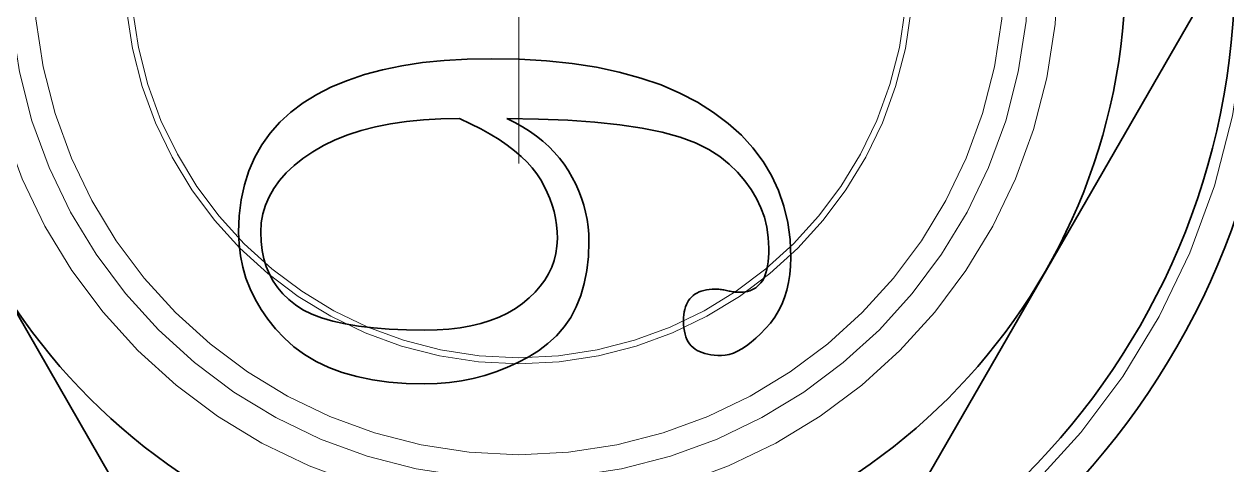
# Model space of a CAD drawing. Header units: millimetres. Extents: x -10155 to 20189, y -25550 to -22580.
# Drawn here: x -8983.82 to -8973.91, y -23843.59 to -23839.96 of the extents above; entities that cross this region are included whole.
import ezdxf

# ---------------------------------------------------------------- set-up
doc = ezdxf.new("R2010")
doc.units = ezdxf.units.MM
for name, pattern in [('CENTER-HOKUTO', [23, 20, -1, 1, -1]), ('DASHDOT', [18.5, 12, -3, 0.5, -3]), ('HIDDEN-HOKUTO', [3.8, 2.5, -1.3])]:
    doc.linetypes.add(name, pattern=pattern)
doc.layers.add('AM_7', color=2, linetype='CENTER-HOKUTO', lineweight=30)
doc.layers.add('AM_HID', color=1, linetype='HIDDEN-HOKUTO', lineweight=25)

msp = doc.modelspace()

# ---------------------------------------------------------------- linework, layer by layer
at = {"color": 7, "lineweight": 35, "ltscale": 0.144319}
for p, q in [((-8982.6372, -23844.5036), (-8985.5224, -23839.5036)), ((-8973.9724, -23839.5036), (-8976.8576, -23844.5036))]:
    msp.add_line(p, q, dxfattribs=at)
at = {"color": 7, "lineweight": 35, "ltscale": 0.004075}
msp.add_line((-8980.8706, -23840.3323), (-8980.7109, -23840.2995), dxfattribs=at)
at = {"color": 7, "lineweight": 35, "ltscale": 0.004271}
msp.add_line((-8980.7109, -23840.2995), (-8980.542, -23840.274), dxfattribs=at)
at = {"color": 7, "lineweight": 35, "ltscale": 0.004491}
msp.add_line((-8980.542, -23840.274), (-8980.3632, -23840.2558), dxfattribs=at)
at = {"color": 7, "lineweight": 35, "ltscale": 0.00472}
msp.add_line((-8980.3632, -23840.2558), (-8980.1748, -23840.2449), dxfattribs=at)
at = {"color": 7, "lineweight": 35, "ltscale": 0.004957}
msp.add_line((-8980.1748, -23840.2449), (-8979.9765, -23840.2412), dxfattribs=at)
at = {"color": 7, "lineweight": 35, "ltscale": 0.005836}
msp.add_line((-8979.9765, -23840.2412), (-8979.7431, -23840.2457), dxfattribs=at)
at = {"color": 7, "lineweight": 35, "ltscale": 0.00557}
msp.add_line((-8979.7431, -23840.2457), (-8979.5207, -23840.2589), dxfattribs=at)
at = {"color": 7, "lineweight": 35, "ltscale": 0.005308}
msp.add_line((-8979.5207, -23840.2589), (-8979.3095, -23840.281), dxfattribs=at)
at = {"color": 7, "lineweight": 35, "ltscale": 0.005064}
msp.add_line((-8979.3095, -23840.281), (-8979.1093, -23840.312), dxfattribs=at)
at = {"color": 7, "lineweight": 35, "ltscale": 0.003698}
msp.add_line((-8981.1606, -23840.4196), (-8981.0205, -23840.3723), dxfattribs=at)
at = {"color": 7, "lineweight": 35, "ltscale": 0.003879}
msp.add_line((-8981.0205, -23840.3723), (-8980.8706, -23840.3323), dxfattribs=at)
at = {"color": 7, "lineweight": 35, "ltscale": 0.004828}
msp.add_line((-8979.1093, -23840.312), (-8978.9204, -23840.3518), dxfattribs=at)
at = {"color": 7, "lineweight": 35, "ltscale": 0.004607}
msp.add_line((-8978.9204, -23840.3518), (-8978.7426, -23840.4004), dxfattribs=at)
at = {"color": 7, "lineweight": 35, "ltscale": 0.004404}
msp.add_line((-8978.7426, -23840.4004), (-8978.5761, -23840.4578), dxfattribs=at)
at = {"color": 7, "lineweight": 35, "ltscale": 0.0034}
msp.add_line((-8981.4123, -23840.5361), (-8981.2912, -23840.4742), dxfattribs=at)
at = {"color": 7, "lineweight": 35, "ltscale": 0.003539}
msp.add_line((-8981.2912, -23840.4742), (-8981.1606, -23840.4196), dxfattribs=at)
at = {"color": 7, "lineweight": 35, "ltscale": 0.004221}
msp.add_line((-8978.5761, -23840.4578), (-8978.4209, -23840.5241), dxfattribs=at)
at = {"color": 7, "lineweight": 35, "ltscale": 0.003165}
msp.add_line((-8981.625, -23840.6814), (-8981.5239, -23840.6052), dxfattribs=at)
at = {"color": 7, "lineweight": 35, "ltscale": 0.003282}
msp.add_line((-8981.5239, -23840.6052), (-8981.4123, -23840.5361), dxfattribs=at)
at = {"color": 7, "lineweight": 35, "ltscale": 0.004062}
msp.add_line((-8978.4209, -23840.5241), (-8978.2768, -23840.5993), dxfattribs=at)
at = {"color": 7, "lineweight": 35, "ltscale": 0.003934}
msp.add_line((-8978.2768, -23840.5993), (-8978.1438, -23840.6833), dxfattribs=at)
at = {"color": 7, "lineweight": 35, "ltscale": 0.003074}
msp.add_line((-8981.7158, -23840.7644), (-8981.625, -23840.6814), dxfattribs=at)
at = {"color": 7, "lineweight": 35, "ltscale": 0.003794}
msp.add_line((-8978.1438, -23840.6833), (-8978.0227, -23840.7748), dxfattribs=at)
at = {"color": 7, "lineweight": 35, "ltscale": 0.002998}
msp.add_line((-8981.7954, -23840.8541), (-8981.7158, -23840.7644), dxfattribs=at)
at = {"color": 7, "lineweight": 35, "ltscale": 0.00303}
msp.add_line((-8980.9289, -23840.8035), (-8981.0463, -23840.8335), dxfattribs=at)
at = {"color": 7, "lineweight": 35, "ltscale": 0.003167}
msp.add_line((-8980.8046, -23840.7789), (-8980.9289, -23840.8035), dxfattribs=at)
at = {"color": 7, "lineweight": 35, "ltscale": 0.003318}
msp.add_line((-8980.6733, -23840.7598), (-8980.8046, -23840.7789), dxfattribs=at)
at = {"color": 7, "lineweight": 35, "ltscale": 0.003484}
msp.add_line((-8980.5346, -23840.7462), (-8980.6733, -23840.7598), dxfattribs=at)
at = {"color": 7, "lineweight": 35, "ltscale": 0.003643}
msp.add_line((-8980.3891, -23840.738), (-8980.5346, -23840.7462), dxfattribs=at)
at = {"color": 7, "lineweight": 35, "ltscale": 0.003809}
msp.add_line((-8980.2368, -23840.7352), (-8980.3891, -23840.738), dxfattribs=at)
at = {"color": 7, "lineweight": 35, "ltscale": 0.002502}
msp.add_line((-8980.146, -23840.7773), (-8980.2368, -23840.7352), dxfattribs=at)
at = {"color": 7, "lineweight": 35, "ltscale": 0.002367}
msp.add_line((-8980.0615, -23840.82), (-8980.146, -23840.7773), dxfattribs=at)
at = {"color": 7, "lineweight": 35, "ltscale": 0.006519}
msp.add_line((-8979.5859, -23840.7384), (-8979.8466, -23840.7352), dxfattribs=at)
at = {"color": 7, "lineweight": 35, "ltscale": 0.001836}
msp.add_line((-8979.8466, -23840.7352), (-8979.7807, -23840.7676), dxfattribs=at)
at = {"color": 7, "lineweight": 35, "ltscale": 0.001787}
msp.add_line((-8979.7807, -23840.7676), (-8979.7182, -23840.8023), dxfattribs=at)
at = {"color": 7, "lineweight": 35, "ltscale": 0.001744}
msp.add_line((-8979.7182, -23840.8023), (-8979.6591, -23840.8394), dxfattribs=at)
at = {"color": 7, "lineweight": 35, "ltscale": 0.006059}
msp.add_line((-8979.3437, -23840.7478), (-8979.5859, -23840.7384), dxfattribs=at)
at = {"color": 7, "lineweight": 35, "ltscale": 0.00558}
msp.add_line((-8979.1211, -23840.7633), (-8979.3437, -23840.7478), dxfattribs=at)
at = {"color": 7, "lineweight": 35, "ltscale": 0.005132}
msp.add_line((-8978.917, -23840.7852), (-8979.1211, -23840.7633), dxfattribs=at)
at = {"color": 7, "lineweight": 35, "ltscale": 0.004679}
msp.add_line((-8978.7319, -23840.8132), (-8978.917, -23840.7852), dxfattribs=at)
at = {"color": 7, "lineweight": 35, "ltscale": 0.003645}
msp.add_line((-8978.0227, -23840.7748), (-8977.9145, -23840.8725), dxfattribs=at)
at = {"color": 7, "lineweight": 35, "ltscale": 0.00297}
msp.add_line((-8981.8647, -23840.9505), (-8981.7954, -23840.8541), dxfattribs=at)
at = {"color": 7, "lineweight": 35, "ltscale": 0.002783}
msp.add_line((-8981.1567, -23840.869), (-8981.2602, -23840.91), dxfattribs=at)
at = {"color": 7, "lineweight": 35, "ltscale": 0.002898}
msp.add_line((-8981.0463, -23840.8335), (-8981.1567, -23840.869), dxfattribs=at)
at = {"color": 7, "lineweight": 35, "ltscale": 0.002246}
msp.add_line((-8979.9829, -23840.8635), (-8980.0615, -23840.82), dxfattribs=at)
at = {"color": 7, "lineweight": 35, "ltscale": 0.00213}
msp.add_line((-8979.9101, -23840.9079), (-8979.9829, -23840.8635), dxfattribs=at)
at = {"color": 7, "lineweight": 35, "ltscale": 0.001704}
msp.add_line((-8979.6591, -23840.8394), (-8979.6035, -23840.8788), dxfattribs=at)
at = {"color": 7, "lineweight": 35, "ltscale": 0.001677}
msp.add_line((-8979.6035, -23840.8788), (-8979.551, -23840.9205), dxfattribs=at)
at = {"color": 7, "lineweight": 35, "ltscale": 0.004238}
msp.add_line((-8978.5659, -23840.8475), (-8978.7319, -23840.8132), dxfattribs=at)
at = {"color": 7, "lineweight": 35, "ltscale": 0.003812}
msp.add_line((-8978.4189, -23840.8881), (-8978.5659, -23840.8475), dxfattribs=at)
at = {"color": 7, "lineweight": 35, "ltscale": 0.003405}
msp.add_line((-8978.291, -23840.9349), (-8978.4189, -23840.8881), dxfattribs=at)
at = {"color": 7, "lineweight": 35, "ltscale": 0.003533}
msp.add_line((-8977.9145, -23840.8725), (-8977.8188, -23840.9765), dxfattribs=at)
at = {"color": 7, "lineweight": 35, "ltscale": 0.002969}
msp.add_line((-8981.9235, -23841.0537), (-8981.8647, -23840.9505), dxfattribs=at)
at = {"color": 7, "lineweight": 35, "ltscale": 0.002583}
msp.add_line((-8981.3564, -23840.9564), (-8981.4458, -23841.0083), dxfattribs=at)
at = {"color": 7, "lineweight": 35, "ltscale": 0.00267}
msp.add_line((-8981.2602, -23840.91), (-8981.3564, -23840.9564), dxfattribs=at)
at = {"color": 7, "lineweight": 35, "ltscale": 0.002012}
msp.add_line((-8979.8435, -23840.953), (-8979.9101, -23840.9079), dxfattribs=at)
at = {"color": 7, "lineweight": 35, "ltscale": 0.001904}
msp.add_line((-8979.7827, -23840.9989), (-8979.8435, -23840.953), dxfattribs=at)
at = {"color": 7, "lineweight": 35, "ltscale": 0.001797}
msp.add_line((-8979.728, -23841.0456), (-8979.7827, -23840.9989), dxfattribs=at)
at = {"color": 7, "lineweight": 35, "ltscale": 0.001649}
for p, q in [((-8979.551, -23840.9205), (-8979.5019, -23840.9646)), ((-8981.7719, -23842.0737), (-8981.7346, -23842.1281))]:
    msp.add_line(p, q, dxfattribs=at)
at = {"color": 7, "lineweight": 35, "ltscale": 0.001627}
msp.add_line((-8979.5019, -23840.9646), (-8979.4563, -23841.011), dxfattribs=at)
at = {"color": 7, "lineweight": 35, "ltscale": 0.003033}
msp.add_line((-8978.1818, -23840.988), (-8978.291, -23840.9349), dxfattribs=at)
at = {"color": 7, "lineweight": 35, "ltscale": 0.002697}
msp.add_line((-8978.0918, -23841.0473), (-8978.1818, -23840.988), dxfattribs=at)
at = {"color": 7, "lineweight": 35, "ltscale": 0.003446}
msp.add_line((-8977.8188, -23840.9765), (-8977.736, -23841.0868), dxfattribs=at)
at = {"color": 7, "lineweight": 35, "ltscale": 0.002999}
msp.add_line((-8981.9714, -23841.1637), (-8981.9235, -23841.0537), dxfattribs=at)
at = {"color": 7, "lineweight": 35, "ltscale": 0.002328}
msp.add_line((-8981.5273, -23841.064), (-8981.6001, -23841.1221), dxfattribs=at)
at = {"color": 7, "lineweight": 35, "ltscale": 0.002469}
msp.add_line((-8981.4458, -23841.0083), (-8981.5273, -23841.064), dxfattribs=at)
at = {"color": 7, "lineweight": 35, "ltscale": 0.001702}
msp.add_line((-8979.6792, -23841.093), (-8979.728, -23841.0456), dxfattribs=at)
at = {"color": 7, "lineweight": 35, "ltscale": 0.001607}
msp.add_line((-8979.6367, -23841.1412), (-8979.6792, -23841.093), dxfattribs=at)
at = {"color": 7, "lineweight": 35, "ltscale": 0.001613}
msp.add_line((-8979.4563, -23841.011), (-8979.414, -23841.0597), dxfattribs=at)
at = {"color": 7, "lineweight": 35, "ltscale": 0.001604}
msp.add_line((-8979.414, -23841.0597), (-8979.3752, -23841.1108), dxfattribs=at)
at = {"color": 7, "lineweight": 35, "ltscale": 0.002491}
msp.add_line((-8978.0151, -23841.1109), (-8978.0918, -23841.0473), dxfattribs=at)
at = {"color": 7, "lineweight": 35, "ltscale": 0.003398}
msp.add_line((-8977.736, -23841.0868), (-8977.666, -23841.2033), dxfattribs=at)
at = {"color": 7, "lineweight": 35, "ltscale": 0.003064}
msp.add_line((-8982.0087, -23841.2805), (-8981.9714, -23841.1637), dxfattribs=at)
at = {"color": 7, "lineweight": 35, "ltscale": 0.002097}
msp.add_line((-8981.6645, -23841.1826), (-8981.7202, -23841.2453), dxfattribs=at)
at = {"color": 7, "lineweight": 35, "ltscale": 0.002209}
msp.add_line((-8981.6001, -23841.1221), (-8981.6645, -23841.1826), dxfattribs=at)
at = {"color": 7, "lineweight": 35, "ltscale": 0.001537}
msp.add_line((-8979.5996, -23841.1903), (-8979.6367, -23841.1412), dxfattribs=at)
at = {"color": 7, "lineweight": 35, "ltscale": 0.001479}
msp.add_line((-8979.5676, -23841.24), (-8979.5996, -23841.1903), dxfattribs=at)
at = {"color": 7, "lineweight": 35, "ltscale": 0.001602}
msp.add_line((-8979.3752, -23841.1108), (-8979.3398, -23841.1643), dxfattribs=at)
at = {"color": 7, "lineweight": 35, "ltscale": 0.001593}
msp.add_line((-8979.3398, -23841.1643), (-8979.3076, -23841.2192), dxfattribs=at)
at = {"color": 7, "lineweight": 35, "ltscale": 0.00238}
msp.add_line((-8977.9467, -23841.1772), (-8978.0151, -23841.1109), dxfattribs=at)
at = {"color": 7, "lineweight": 35, "ltscale": 0.002293}
msp.add_line((-8977.8862, -23841.2461), (-8977.9467, -23841.1772), dxfattribs=at)
at = {"color": 7, "lineweight": 35, "ltscale": 0.003158}
msp.add_line((-8982.0354, -23841.404), (-8982.0087, -23841.2805), dxfattribs=at)
at = {"color": 7, "lineweight": 35, "ltscale": 0.002014}
msp.add_line((-8981.7202, -23841.2453), (-8981.7675, -23841.3105), dxfattribs=at)
at = {"color": 7, "lineweight": 35, "ltscale": 0.001453}
msp.add_line((-8979.539, -23841.2906), (-8979.5676, -23841.24), dxfattribs=at)
at = {"color": 7, "lineweight": 35, "ltscale": 0.001432}
msp.add_line((-8979.5136, -23841.342), (-8979.539, -23841.2906), dxfattribs=at)
at = {"color": 7, "lineweight": 35, "ltscale": 0.00157}
msp.add_line((-8979.3076, -23841.2192), (-8979.2788, -23841.275), dxfattribs=at)
at = {"color": 7, "lineweight": 35, "ltscale": 0.001549}
msp.add_line((-8979.2788, -23841.275), (-8979.2534, -23841.3316), dxfattribs=at)
at = {"color": 7, "lineweight": 35, "ltscale": 0.002214}
msp.add_line((-8977.8339, -23841.3176), (-8977.8862, -23841.2461), dxfattribs=at)
at = {"color": 7, "lineweight": 35, "ltscale": 0.003387}
msp.add_line((-8977.666, -23841.2033), (-8977.6086, -23841.326), dxfattribs=at)
at = {"color": 7, "lineweight": 35, "ltscale": 0.001899}
msp.add_line((-8981.8061, -23841.378), (-8981.8361, -23841.4478), dxfattribs=at)
at = {"color": 7, "lineweight": 35, "ltscale": 0.001943}
msp.add_line((-8981.7675, -23841.3105), (-8981.8061, -23841.378), dxfattribs=at)
at = {"color": 7, "lineweight": 35, "ltscale": 0.001414}
msp.add_line((-8979.4917, -23841.3941), (-8979.5136, -23841.342), dxfattribs=at)
at = {"color": 7, "lineweight": 35, "ltscale": 0.001402}
msp.add_line((-8979.4731, -23841.447), (-8979.4917, -23841.3941), dxfattribs=at)
at = {"color": 7, "lineweight": 35, "ltscale": 0.001535}
msp.add_line((-8979.2534, -23841.3316), (-8979.2314, -23841.3889), dxfattribs=at)
at = {"color": 7, "lineweight": 35, "ltscale": 0.001525}
msp.add_line((-8979.2314, -23841.3889), (-8979.2129, -23841.447), dxfattribs=at)
at = {"color": 7, "lineweight": 35, "ltscale": 0.00216}
msp.add_line((-8977.7895, -23841.3917), (-8977.8339, -23841.3176), dxfattribs=at)
at = {"color": 7, "lineweight": 35, "ltscale": 0.002119}
msp.add_line((-8977.7534, -23841.4684), (-8977.7895, -23841.3917), dxfattribs=at)
at = {"color": 7, "lineweight": 35, "ltscale": 0.003412}
msp.add_line((-8977.6086, -23841.326), (-8977.5639, -23841.4549), dxfattribs=at)
at = {"color": 7, "lineweight": 35, "ltscale": 0.00328}
msp.add_line((-8982.0512, -23841.5342), (-8982.0354, -23841.404), dxfattribs=at)
at = {"color": 7, "lineweight": 35, "ltscale": 0.001881}
msp.add_line((-8981.8361, -23841.4478), (-8981.8574, -23841.5199), dxfattribs=at)
at = {"color": 7, "lineweight": 35, "ltscale": 0.001396}
msp.add_line((-8979.4577, -23841.5007), (-8979.4731, -23841.447), dxfattribs=at)
at = {"color": 7, "lineweight": 35, "ltscale": 0.00152}
for p, q in [((-8979.2129, -23841.447), (-8979.1977, -23841.5059)), ((-8979.1977, -23841.5059), (-8979.186, -23841.5656))]:
    msp.add_line(p, q, dxfattribs=at)
at = {"color": 7, "lineweight": 35, "ltscale": 0.002105}
msp.add_line((-8977.7251, -23841.5477), (-8977.7534, -23841.4684), dxfattribs=at)
at = {"color": 7, "lineweight": 35, "ltscale": 0.003471}
msp.add_line((-8977.5639, -23841.4549), (-8977.5322, -23841.5901), dxfattribs=at)
at = {"color": 7, "lineweight": 35, "ltscale": 0.003428}
msp.add_line((-8982.0566, -23841.6712), (-8982.0512, -23841.5342), dxfattribs=at)
at = {"color": 7, "lineweight": 35, "ltscale": 0.001923}
msp.add_line((-8981.8706, -23841.5944), (-8981.8747, -23841.6712), dxfattribs=at)
at = {"color": 7, "lineweight": 35, "ltscale": 0.001891}
msp.add_line((-8981.8574, -23841.5199), (-8981.8706, -23841.5944), dxfattribs=at)
at = {"color": 7, "lineweight": 35, "ltscale": 0.001394}
msp.add_line((-8979.4458, -23841.5552), (-8979.4577, -23841.5007), dxfattribs=at)
at = {"color": 7, "lineweight": 35, "ltscale": 0.001397}
msp.add_line((-8979.4375, -23841.6104), (-8979.4458, -23841.5552), dxfattribs=at)
at = {"color": 7, "lineweight": 35, "ltscale": 0.001526}
msp.add_line((-8979.186, -23841.5656), (-8979.1774, -23841.626), dxfattribs=at)
at = {"color": 7, "lineweight": 35, "ltscale": 0.00211}
msp.add_line((-8977.7048, -23841.6297), (-8977.7251, -23841.5477), dxfattribs=at)
at = {"color": 7, "lineweight": 35, "ltscale": 0.003569}
msp.add_line((-8977.5322, -23841.5901), (-8977.5131, -23841.7316), dxfattribs=at)
at = {"color": 7, "lineweight": 35, "ltscale": 0.002442}
msp.add_line((-8982.0529, -23841.7689), (-8982.0566, -23841.6712), dxfattribs=at)
at = {"color": 7, "lineweight": 35, "ltscale": 0.001905}
msp.add_line((-8981.8747, -23841.6712), (-8981.872, -23841.7474), dxfattribs=at)
at = {"color": 7, "lineweight": 35, "ltscale": 0.001406}
msp.add_line((-8979.4326, -23841.6665), (-8979.4375, -23841.6104), dxfattribs=at)
at = {"color": 7, "lineweight": 35, "ltscale": 0.001421}
msp.add_line((-8979.4306, -23841.7232), (-8979.4326, -23841.6665), dxfattribs=at)
at = {"color": 7, "lineweight": 35, "ltscale": 0.001536}
msp.add_line((-8979.1774, -23841.626), (-8979.1723, -23841.6872), dxfattribs=at)
at = {"color": 7, "lineweight": 35, "ltscale": 0.001551}
msp.add_line((-8979.1723, -23841.6872), (-8979.1709, -23841.7492), dxfattribs=at)
at = {"color": 7, "lineweight": 35, "ltscale": 0.002134}
msp.add_line((-8977.6928, -23841.7142), (-8977.7048, -23841.6297), dxfattribs=at)
at = {"color": 7, "lineweight": 35, "ltscale": 0.0024}
msp.add_line((-8982.0415, -23841.8642), (-8982.0529, -23841.7689), dxfattribs=at)
at = {"color": 7, "lineweight": 35, "ltscale": 0.001828}
msp.add_line((-8981.872, -23841.7474), (-8981.8632, -23841.82), dxfattribs=at)
at = {"color": 7, "lineweight": 35, "ltscale": 0.001507}
msp.add_line((-8979.4421, -23841.8444), (-8979.4336, -23841.7847), dxfattribs=at)
at = {"color": 7, "lineweight": 35, "ltscale": 0.001539}
msp.add_line((-8979.4336, -23841.7847), (-8979.4306, -23841.7232), dxfattribs=at)
at = {"color": 7, "lineweight": 35, "ltscale": 0.003034}
msp.add_line((-8979.1709, -23841.7492), (-8979.1748, -23841.8706), dxfattribs=at)
at = {"color": 7, "lineweight": 35, "ltscale": 0.002179}
msp.add_line((-8977.6887, -23841.8012), (-8977.6928, -23841.7142), dxfattribs=at)
at = {"color": 7, "lineweight": 35, "ltscale": 0.003695}
msp.add_line((-8977.5131, -23841.7316), (-8977.5068, -23841.8793), dxfattribs=at)
at = {"color": 7, "lineweight": 35, "ltscale": 0.00237}
msp.add_line((-8982.0229, -23841.9571), (-8982.0415, -23841.8642), dxfattribs=at)
at = {"color": 7, "lineweight": 35, "ltscale": 0.001759}
msp.add_line((-8981.8632, -23841.82), (-8981.8491, -23841.8889), dxfattribs=at)
at = {"color": 7, "lineweight": 35, "ltscale": 0.001706}
msp.add_line((-8981.8491, -23841.8889), (-8981.8291, -23841.9541), dxfattribs=at)
at = {"color": 7, "lineweight": 35, "ltscale": 0.001491}
msp.add_line((-8979.4565, -23841.9023), (-8979.4421, -23841.8444), dxfattribs=at)
at = {"color": 7, "lineweight": 35, "ltscale": 0.002874}
msp.add_line((-8979.1748, -23841.8706), (-8979.1875, -23841.9848), dxfattribs=at)
at = {"color": 7, "lineweight": 35, "ltscale": 0.000880961}
msp.add_line((-8977.6945, -23841.9143), (-8977.6914, -23841.8793), dxfattribs=at)
at = {"color": 7, "lineweight": 35, "ltscale": 0.000943495}
msp.add_line((-8977.6914, -23841.8793), (-8977.6894, -23841.8416), dxfattribs=at)
at = {"color": 7, "lineweight": 35, "ltscale": 0.001008}
msp.add_line((-8977.6894, -23841.8416), (-8977.6887, -23841.8012), dxfattribs=at)
at = {"color": 7, "lineweight": 35, "ltscale": 0.001785}
msp.add_line((-8977.5068, -23841.8793), (-8977.5087, -23841.9506), dxfattribs=at)
at = {"color": 7, "lineweight": 35, "ltscale": 0.002359}
msp.add_line((-8981.9965, -23842.0477), (-8982.0229, -23841.9571), dxfattribs=at)
at = {"color": 7, "lineweight": 35, "ltscale": 0.001671}
msp.add_line((-8981.8291, -23841.9541), (-8981.8032, -23842.0158), dxfattribs=at)
at = {"color": 7, "lineweight": 35, "ltscale": 0.0015}
msp.add_line((-8979.5022, -23842.0125), (-8979.4765, -23841.9583), dxfattribs=at)
at = {"color": 7, "lineweight": 35, "ltscale": 0.001487}
msp.add_line((-8979.4765, -23841.9583), (-8979.4565, -23841.9023), dxfattribs=at)
at = {"color": 7, "lineweight": 35, "ltscale": 0.002731}
msp.add_line((-8979.1875, -23841.9848), (-8979.2082, -23842.0921), dxfattribs=at)
at = {"color": 7, "lineweight": 35, "ltscale": 0.000705399}
msp.add_line((-8977.7121, -23842.0041), (-8977.705, -23841.9768), dxfattribs=at)
at = {"color": 7, "lineweight": 35, "ltscale": 0.000761895}
msp.add_line((-8977.705, -23841.9768), (-8977.6992, -23841.9468), dxfattribs=at)
at = {"color": 7, "lineweight": 35, "ltscale": 0.000820764}
msp.add_line((-8977.6992, -23841.9468), (-8977.6945, -23841.9143), dxfattribs=at)
at = {"color": 7, "lineweight": 35, "ltscale": 0.00172}
msp.add_line((-8977.5087, -23841.9506), (-8977.5151, -23842.0191), dxfattribs=at)
at = {"color": 7, "lineweight": 35, "ltscale": 0.002366}
msp.add_line((-8981.9624, -23842.136), (-8981.9965, -23842.0477), dxfattribs=at)
at = {"color": 7, "lineweight": 35, "ltscale": 0.001646}
msp.add_line((-8981.8032, -23842.0158), (-8981.7719, -23842.0737), dxfattribs=at)
at = {"color": 7, "lineweight": 35, "ltscale": 0.001568}
msp.add_line((-8979.5708, -23842.1155), (-8979.5337, -23842.0649), dxfattribs=at)
at = {"color": 7, "lineweight": 35, "ltscale": 0.001528}
msp.add_line((-8979.5337, -23842.0649), (-8979.5022, -23842.0125), dxfattribs=at)
at = {"color": 7, "lineweight": 35, "ltscale": 0.002609}
msp.add_line((-8979.2082, -23842.0921), (-8979.2373, -23842.1923), dxfattribs=at)
at = {"color": 7, "lineweight": 35, "ltscale": 0.000496098}
msp.add_line((-8977.767, -23842.1021), (-8977.7539, -23842.0873), dxfattribs=at)
at = {"color": 7, "lineweight": 35, "ltscale": 0.000524922}
msp.add_line((-8977.7539, -23842.0873), (-8977.7414, -23842.0704), dxfattribs=at)
at = {"color": 7, "lineweight": 35, "ltscale": 0.000560228}
msp.add_line((-8977.7414, -23842.0704), (-8977.7304, -23842.0508), dxfattribs=at)
at = {"color": 7, "lineweight": 35, "ltscale": 0.000603917}
msp.add_line((-8977.7304, -23842.0508), (-8977.7207, -23842.0287), dxfattribs=at)
at = {"color": 7, "lineweight": 35, "ltscale": 0.00065242}
msp.add_line((-8977.7207, -23842.0287), (-8977.7121, -23842.0041), dxfattribs=at)
at = {"color": 7, "lineweight": 35, "ltscale": 0.001612}
msp.add_line((-8977.5254, -23842.0848), (-8977.54, -23842.1476), dxfattribs=at)
at = {"color": 7, "lineweight": 35, "ltscale": 0.001661}
msp.add_line((-8977.5151, -23842.0191), (-8977.5254, -23842.0848), dxfattribs=at)
at = {"color": 7, "lineweight": 35, "ltscale": 0.002386}
msp.add_line((-8981.9209, -23842.2219), (-8981.9624, -23842.136), dxfattribs=at)
at = {"color": 7, "lineweight": 35, "ltscale": 0.001658}
msp.add_line((-8981.7346, -23842.1281), (-8981.6919, -23842.1788), dxfattribs=at)
at = {"color": 7, "lineweight": 35, "ltscale": 0.001695}
msp.add_line((-8981.6919, -23842.1788), (-8981.643, -23842.2258), dxfattribs=at)
at = {"color": 7, "lineweight": 35, "ltscale": 0.001693}
msp.add_line((-8979.6626, -23842.2112), (-8979.6137, -23842.1642), dxfattribs=at)
at = {"color": 7, "lineweight": 35, "ltscale": 0.001625}
msp.add_line((-8979.6137, -23842.1642), (-8979.5708, -23842.1155), dxfattribs=at)
at = {"color": 7, "lineweight": 35, "ltscale": 0.002512}
msp.add_line((-8979.2373, -23842.1923), (-8979.2749, -23842.2855), dxfattribs=at)
at = {"color": 7, "lineweight": 35, "ltscale": 0.000460249}
msp.add_line((-8978.3256, -23842.2042), (-8978.312, -23842.1919), dxfattribs=at)
at = {"color": 7, "lineweight": 35, "ltscale": 0.000464023}
msp.add_line((-8978.312, -23842.1919), (-8978.2971, -23842.1808), dxfattribs=at)
at = {"color": 7, "lineweight": 35, "ltscale": 0.000475879}
msp.add_line((-8978.2971, -23842.1808), (-8978.2807, -23842.1711), dxfattribs=at)
at = {"color": 7, "lineweight": 35, "ltscale": 0.000487298}
msp.add_line((-8978.2807, -23842.1711), (-8978.2631, -23842.1627), dxfattribs=at)
at = {"color": 7, "lineweight": 35, "ltscale": 0.000497311}
msp.add_line((-8978.2631, -23842.1627), (-8978.2446, -23842.1555), dxfattribs=at)
at = {"color": 7, "lineweight": 35, "ltscale": 0.000527134}
msp.add_line((-8978.2446, -23842.1555), (-8978.2243, -23842.1497), dxfattribs=at)
at = {"color": 7, "lineweight": 35, "ltscale": 0.000549166}
msp.add_line((-8978.2243, -23842.1497), (-8978.2028, -23842.1451), dxfattribs=at)
at = {"color": 7, "lineweight": 35, "ltscale": 0.000573359}
msp.add_line((-8978.2028, -23842.1451), (-8978.1801, -23842.1419), dxfattribs=at)
at = {"color": 7, "lineweight": 35, "ltscale": 0.000600134}
msp.add_line((-8978.1801, -23842.1419), (-8978.1562, -23842.1399), dxfattribs=at)
at = {"color": 7, "lineweight": 35, "ltscale": 0.000634968}
msp.add_line((-8978.1562, -23842.1399), (-8978.1308, -23842.1393), dxfattribs=at)
at = {"color": 7, "lineweight": 35, "ltscale": 0.000262469}
msp.add_line((-8978.1308, -23842.1393), (-8978.1203, -23842.1394), dxfattribs=at)
at = {"color": 7, "lineweight": 35, "ltscale": 0.000262639}
for p, q in [((-8978.1203, -23842.1394), (-8978.1098, -23842.1398)), ((-8977.9436, -23842.1647), (-8977.9331, -23842.1651))]:
    msp.add_line(p, q, dxfattribs=at)
at = {"color": 7, "lineweight": 35, "ltscale": 0.000256848}
msp.add_line((-8978.1098, -23842.1398), (-8978.0996, -23842.1404), dxfattribs=at)
at = {"color": 7, "lineweight": 35, "ltscale": 0.000263447}
msp.add_line((-8978.0996, -23842.1404), (-8978.0891, -23842.1413), dxfattribs=at)
at = {"color": 7, "lineweight": 35, "ltscale": 0.000264132}
msp.add_line((-8978.0891, -23842.1413), (-8978.0786, -23842.1425), dxfattribs=at)
at = {"color": 7, "lineweight": 35, "ltscale": 0.000258739}
msp.add_line((-8978.0786, -23842.1425), (-8978.0683, -23842.1439), dxfattribs=at)
at = {"color": 7, "lineweight": 35, "ltscale": 0.000259759}
msp.add_line((-8978.0683, -23842.1439), (-8978.0581, -23842.1456), dxfattribs=at)
at = {"color": 7, "lineweight": 35, "ltscale": 0.000266955}
msp.add_line((-8978.0581, -23842.1456), (-8978.0476, -23842.1476), dxfattribs=at)
at = {"color": 7, "lineweight": 35, "ltscale": 0.000268296}
msp.add_line((-8978.0476, -23842.1476), (-8978.0371, -23842.1498), dxfattribs=at)
at = {"color": 7, "lineweight": 35, "ltscale": 0.000263514}
msp.add_line((-8978.0371, -23842.1498), (-8978.0268, -23842.1522), dxfattribs=at)
at = {"color": 7, "lineweight": 35, "ltscale": 0.000269805}
msp.add_line((-8978.0268, -23842.1522), (-8978.0163, -23842.1547), dxfattribs=at)
at = {"color": 7, "lineweight": 35, "ltscale": 0.000268138}
msp.add_line((-8978.0163, -23842.1547), (-8978.0058, -23842.1569), dxfattribs=at)
at = {"color": 7, "lineweight": 35, "ltscale": 0.000260815}
msp.add_line((-8978.0058, -23842.1569), (-8977.9956, -23842.1589), dxfattribs=at)
at = {"color": 7, "lineweight": 35, "ltscale": 0.000265906}
msp.add_line((-8977.9956, -23842.1589), (-8977.9851, -23842.1606), dxfattribs=at)
at = {"color": 7, "lineweight": 35, "ltscale": 0.000264889}
msp.add_line((-8977.9851, -23842.1606), (-8977.9746, -23842.162), dxfattribs=at)
at = {"color": 7, "lineweight": 35, "ltscale": 0.000258069}
msp.add_line((-8977.9746, -23842.162), (-8977.9643, -23842.1632), dxfattribs=at)
at = {"color": 7, "lineweight": 35, "ltscale": 0.000257367}
msp.add_line((-8977.9643, -23842.1632), (-8977.9541, -23842.1641), dxfattribs=at)
at = {"color": 7, "lineweight": 35, "ltscale": 0.00026294}
msp.add_line((-8977.9541, -23842.1641), (-8977.9436, -23842.1647), dxfattribs=at)
at = {"color": 7, "lineweight": 35, "ltscale": 0.000256366}
msp.add_line((-8977.9331, -23842.1651), (-8977.9228, -23842.1653), dxfattribs=at)
at = {"color": 7, "lineweight": 35, "ltscale": 0.000513079}
msp.add_line((-8977.9228, -23842.1653), (-8977.9023, -23842.1645), dxfattribs=at)
at = {"color": 7, "lineweight": 35, "ltscale": 0.000491803}
msp.add_line((-8977.9023, -23842.1645), (-8977.8828, -23842.1621), dxfattribs=at)
at = {"color": 7, "lineweight": 35, "ltscale": 0.000485987}
msp.add_line((-8977.8828, -23842.1621), (-8977.8637, -23842.1582), dxfattribs=at)
at = {"color": 7, "lineweight": 35, "ltscale": 0.000471855}
msp.add_line((-8977.8637, -23842.1582), (-8977.8457, -23842.1527), dxfattribs=at)
at = {"color": 7, "lineweight": 35, "ltscale": 0.000461588}
msp.add_line((-8977.8457, -23842.1527), (-8977.8286, -23842.1458), dxfattribs=at)
at = {"color": 7, "lineweight": 35, "ltscale": 0.00046749}
msp.add_line((-8977.8286, -23842.1458), (-8977.812, -23842.1372), dxfattribs=at)
at = {"color": 7, "lineweight": 35, "ltscale": 0.000465146}
msp.add_line((-8977.812, -23842.1372), (-8977.7963, -23842.1271), dxfattribs=at)
at = {"color": 7, "lineweight": 35, "ltscale": 0.000478572}
msp.add_line((-8977.7963, -23842.1271), (-8977.7812, -23842.1153), dxfattribs=at)
at = {"color": 7, "lineweight": 35, "ltscale": 0.000484723}
msp.add_line((-8977.7812, -23842.1153), (-8977.767, -23842.1021), dxfattribs=at)
at = {"color": 7, "lineweight": 35, "ltscale": 0.001569}
msp.add_line((-8977.54, -23842.1476), (-8977.5586, -23842.2075), dxfattribs=at)
at = {"color": 7, "lineweight": 35, "ltscale": 0.00242}
msp.add_line((-8981.872, -23842.3055), (-8981.9209, -23842.2219), dxfattribs=at)
at = {"color": 7, "lineweight": 35, "ltscale": 0.001736}
msp.add_line((-8981.643, -23842.2258), (-8981.5888, -23842.2692), dxfattribs=at)
at = {"color": 7, "lineweight": 35, "ltscale": 0.001844}
msp.add_line((-8981.5888, -23842.2692), (-8981.5266, -23842.3088), dxfattribs=at)
at = {"color": 7, "lineweight": 35, "ltscale": 0.001822}
msp.add_line((-8979.7763, -23842.2982), (-8979.7168, -23842.2563), dxfattribs=at)
at = {"color": 7, "lineweight": 35, "ltscale": 0.001763}
msp.add_line((-8979.7168, -23842.2563), (-8979.6626, -23842.2112), dxfattribs=at)
at = {"color": 7, "lineweight": 35, "ltscale": 0.002439}
msp.add_line((-8979.2749, -23842.2855), (-8979.3205, -23842.3717), dxfattribs=at)
at = {"color": 7, "lineweight": 35, "ltscale": 0.000524414}
msp.add_line((-8978.3803, -23842.3056), (-8978.3745, -23842.2855), dxfattribs=at)
at = {"color": 7, "lineweight": 35, "ltscale": 0.000503626}
msp.add_line((-8978.3745, -23842.2855), (-8978.3674, -23842.2666), dxfattribs=at)
at = {"color": 7, "lineweight": 35, "ltscale": 0.000487253}
msp.add_line((-8978.3674, -23842.2666), (-8978.3588, -23842.2491), dxfattribs=at)
at = {"color": 7, "lineweight": 35, "ltscale": 0.000474306}
msp.add_line((-8978.3588, -23842.2491), (-8978.3491, -23842.2329), dxfattribs=at)
at = {"color": 7, "lineweight": 35, "ltscale": 0.00046389}
msp.add_line((-8978.3491, -23842.2329), (-8978.3381, -23842.2179), dxfattribs=at)
at = {"color": 7, "lineweight": 35, "ltscale": 0.000462299}
msp.add_line((-8978.3381, -23842.2179), (-8978.3256, -23842.2042), dxfattribs=at)
at = {"color": 7, "lineweight": 35, "ltscale": 0.001515}
msp.add_line((-8977.5815, -23842.2646), (-8977.6086, -23842.3188), dxfattribs=at)
at = {"color": 7, "lineweight": 35, "ltscale": 0.001538}
msp.add_line((-8977.5586, -23842.2075), (-8977.5815, -23842.2646), dxfattribs=at)
at = {"color": 7, "lineweight": 35, "ltscale": 0.002476}
msp.add_line((-8981.8154, -23842.3868), (-8981.872, -23842.3055), dxfattribs=at)
at = {"color": 7, "lineweight": 35, "ltscale": 0.002539}
msp.add_line((-8981.7514, -23842.4657), (-8981.8154, -23842.3868), dxfattribs=at)
at = {"color": 7, "lineweight": 35, "ltscale": 0.002006}
msp.add_line((-8981.5266, -23842.3088), (-8981.4545, -23842.3441), dxfattribs=at)
at = {"color": 7, "lineweight": 35, "ltscale": 0.002194}
msp.add_line((-8981.4545, -23842.3441), (-8981.3725, -23842.3753), dxfattribs=at)
at = {"color": 7, "lineweight": 35, "ltscale": 0.002393}
msp.add_line((-8981.3725, -23842.3753), (-8981.2807, -23842.4024), dxfattribs=at)
at = {"color": 7, "lineweight": 35, "ltscale": 0.001972}
msp.add_line((-8979.9829, -23842.3977), (-8979.9094, -23842.369), dxfattribs=at)
at = {"color": 7, "lineweight": 35, "ltscale": 0.001916}
msp.add_line((-8979.9094, -23842.369), (-8979.8403, -23842.3358), dxfattribs=at)
at = {"color": 7, "lineweight": 35, "ltscale": 0.001855}
msp.add_line((-8979.8403, -23842.3358), (-8979.7763, -23842.2982), dxfattribs=at)
at = {"color": 7, "lineweight": 35, "ltscale": 0.002394}
msp.add_line((-8979.3205, -23842.3717), (-8979.3745, -23842.4508), dxfattribs=at)
at = {"color": 7, "lineweight": 35, "ltscale": 0.00063412}
msp.add_line((-8978.3906, -23842.3992), (-8978.3901, -23842.3739), dxfattribs=at)
at = {"color": 7, "lineweight": 35, "ltscale": 0.000603176}
msp.add_line((-8978.3901, -23842.3739), (-8978.3881, -23842.3498), dxfattribs=at)
at = {"color": 7, "lineweight": 35, "ltscale": 0.000574023}
msp.add_line((-8978.3881, -23842.3498), (-8978.3847, -23842.3271), dxfattribs=at)
at = {"color": 7, "lineweight": 35, "ltscale": 0.00054823}
msp.add_line((-8978.3847, -23842.3271), (-8978.3803, -23842.3056), dxfattribs=at)
at = {"color": 7, "lineweight": 35, "ltscale": 0.001502}
for p, q in [((-8977.6399, -23842.3701), (-8977.6753, -23842.4186)), ((-8977.6086, -23842.3188), (-8977.6399, -23842.3701))]:
    msp.add_line(p, q, dxfattribs=at)
at = {"color": 7, "lineweight": 35, "ltscale": 0.002624}
msp.add_line((-8981.6796, -23842.5422), (-8981.7514, -23842.4657), dxfattribs=at)
at = {"color": 7, "lineweight": 35, "ltscale": 0.002603}
msp.add_line((-8981.2807, -23842.4024), (-8981.1792, -23842.4253), dxfattribs=at)
at = {"color": 7, "lineweight": 35, "ltscale": 0.002822}
msp.add_line((-8981.1792, -23842.4253), (-8981.0678, -23842.4439), dxfattribs=at)
at = {"color": 7, "lineweight": 35, "ltscale": 0.003061}
msp.add_line((-8981.0678, -23842.4439), (-8980.9462, -23842.4585), dxfattribs=at)
at = {"color": 7, "lineweight": 35, "ltscale": 0.003294}
msp.add_line((-8980.9462, -23842.4585), (-8980.8149, -23842.4689), dxfattribs=at)
at = {"color": 7, "lineweight": 35, "ltscale": 0.003531}
msp.add_line((-8980.8149, -23842.4689), (-8980.6738, -23842.4752), dxfattribs=at)
at = {"color": 7, "lineweight": 35, "ltscale": 0.003778}
msp.add_line((-8980.6738, -23842.4752), (-8980.5227, -23842.4772), dxfattribs=at)
at = {"color": 7, "lineweight": 35, "ltscale": 0.00254}
msp.add_line((-8980.5227, -23842.4772), (-8980.4211, -23842.475), dxfattribs=at)
at = {"color": 7, "lineweight": 35, "ltscale": 0.002429}
msp.add_line((-8980.4211, -23842.475), (-8980.3242, -23842.4684), dxfattribs=at)
at = {"color": 7, "lineweight": 35, "ltscale": 0.002324}
msp.add_line((-8980.3242, -23842.4684), (-8980.2319, -23842.4573), dxfattribs=at)
at = {"color": 7, "lineweight": 35, "ltscale": 0.002231}
msp.add_line((-8980.2319, -23842.4573), (-8980.144, -23842.4419), dxfattribs=at)
at = {"color": 7, "lineweight": 35, "ltscale": 0.002128}
msp.add_line((-8980.144, -23842.4419), (-8980.0612, -23842.422), dxfattribs=at)
at = {"color": 7, "lineweight": 35, "ltscale": 0.002051}
msp.add_line((-8980.0612, -23842.422), (-8979.9829, -23842.3977), dxfattribs=at)
at = {"color": 7, "lineweight": 35, "ltscale": 0.002387}
msp.add_line((-8979.3745, -23842.4508), (-8979.437, -23842.523), dxfattribs=at)
at = {"color": 7, "lineweight": 35, "ltscale": 0.000757697}
msp.add_line((-8978.3901, -23842.4295), (-8978.3906, -23842.3992), dxfattribs=at)
at = {"color": 7, "lineweight": 35, "ltscale": 0.000713674}
msp.add_line((-8978.3877, -23842.458), (-8978.3901, -23842.4295), dxfattribs=at)
at = {"color": 7, "lineweight": 35, "ltscale": 0.000673922}
msp.add_line((-8978.3837, -23842.4847), (-8978.3877, -23842.458), dxfattribs=at)
at = {"color": 7, "lineweight": 35, "ltscale": 0.000635383}
msp.add_line((-8978.3784, -23842.5095), (-8978.3837, -23842.4847), dxfattribs=at)
at = {"color": 7, "lineweight": 35, "ltscale": 0.001467}
msp.add_line((-8977.7148, -23842.4643), (-8977.7558, -23842.5062), dxfattribs=at)
at = {"color": 7, "lineweight": 35, "ltscale": 0.00151}
msp.add_line((-8977.6753, -23842.4186), (-8977.7148, -23842.4643), dxfattribs=at)
at = {"color": 7, "lineweight": 35, "ltscale": 0.002672}
msp.add_line((-8981.6003, -23842.6139), (-8981.6796, -23842.5422), dxfattribs=at)
at = {"color": 7, "lineweight": 35, "ltscale": 0.002454}
msp.add_line((-8979.5078, -23842.5881), (-8979.5869, -23842.6462), dxfattribs=at)
at = {"color": 7, "lineweight": 35, "ltscale": 0.002404}
msp.add_line((-8979.437, -23842.523), (-8979.5078, -23842.5881), dxfattribs=at)
at = {"color": 7, "lineweight": 35, "ltscale": 0.000603695}
msp.add_line((-8978.3711, -23842.5325), (-8978.3784, -23842.5095), dxfattribs=at)
at = {"color": 7, "lineweight": 35, "ltscale": 0.000568694}
msp.add_line((-8978.3628, -23842.5537), (-8978.3711, -23842.5325), dxfattribs=at)
at = {"color": 7, "lineweight": 35, "ltscale": 0.000547433}
msp.add_line((-8978.3525, -23842.573), (-8978.3628, -23842.5537), dxfattribs=at)
at = {"color": 7, "lineweight": 35, "ltscale": 0.000528157}
msp.add_line((-8978.3408, -23842.5906), (-8978.3525, -23842.573), dxfattribs=at)
at = {"color": 7, "lineweight": 35, "ltscale": 0.001188}
msp.add_line((-8977.8349, -23842.577), (-8977.8728, -23842.6057), dxfattribs=at)
at = {"color": 7, "lineweight": 35, "ltscale": 0.001281}
msp.add_line((-8977.7959, -23842.5438), (-8977.8349, -23842.577), dxfattribs=at)
at = {"color": 7, "lineweight": 35, "ltscale": 0.001373}
msp.add_line((-8977.7558, -23842.5062), (-8977.7959, -23842.5438), dxfattribs=at)
at = {"color": 7, "lineweight": 35, "ltscale": 0.002715}
msp.add_line((-8981.5127, -23842.678), (-8981.6003, -23842.6139), dxfattribs=at)
at = {"color": 7, "lineweight": 35, "ltscale": 0.002768}
msp.add_line((-8981.4174, -23842.7345), (-8981.5127, -23842.678), dxfattribs=at)
at = {"color": 7, "lineweight": 35, "ltscale": 0.002468}
msp.add_line((-8979.5869, -23842.6462), (-8979.6709, -23842.6981), dxfattribs=at)
at = {"color": 7, "lineweight": 35, "ltscale": 0.000512846}
msp.add_line((-8978.3276, -23842.6063), (-8978.3408, -23842.5906), dxfattribs=at)
at = {"color": 7, "lineweight": 35, "ltscale": 0.000509561}
msp.add_line((-8978.3127, -23842.6202), (-8978.3276, -23842.6063), dxfattribs=at)
at = {"color": 7, "lineweight": 35, "ltscale": 0.000512546}
msp.add_line((-8978.2963, -23842.6326), (-8978.3127, -23842.6202), dxfattribs=at)
at = {"color": 7, "lineweight": 35, "ltscale": 0.00052941}
msp.add_line((-8978.2783, -23842.6437), (-8978.2963, -23842.6326), dxfattribs=at)
at = {"color": 7, "lineweight": 35, "ltscale": 0.000545574}
msp.add_line((-8978.2587, -23842.6534), (-8978.2783, -23842.6437), dxfattribs=at)
at = {"color": 7, "lineweight": 35, "ltscale": 0.000565849}
msp.add_line((-8978.2378, -23842.6618), (-8978.2587, -23842.6534), dxfattribs=at)
at = {"color": 7, "lineweight": 35, "ltscale": 0.000589452}
msp.add_line((-8978.2153, -23842.669), (-8978.2378, -23842.6618), dxfattribs=at)
at = {"color": 7, "lineweight": 35, "ltscale": 0.000627506}
msp.add_line((-8978.1909, -23842.6748), (-8978.2153, -23842.669), dxfattribs=at)
at = {"color": 7, "lineweight": 35, "ltscale": 0.000644999}
msp.add_line((-8978.1655, -23842.6794), (-8978.1909, -23842.6748), dxfattribs=at)
at = {"color": 7, "lineweight": 35, "ltscale": 0.000688361}
msp.add_line((-8978.1381, -23842.6827), (-8978.1655, -23842.6794), dxfattribs=at)
at = {"color": 7, "lineweight": 35, "ltscale": 0.000727958}
msp.add_line((-8978.1091, -23842.6846), (-8978.1381, -23842.6827), dxfattribs=at)
at = {"color": 7, "lineweight": 35, "ltscale": 0.000763108}
msp.add_line((-8978.0786, -23842.6853), (-8978.1091, -23842.6846), dxfattribs=at)
at = {"color": 7, "lineweight": 35, "ltscale": 0.000795356}
msp.add_line((-8978.0468, -23842.6831), (-8978.0786, -23842.6853), dxfattribs=at)
at = {"color": 7, "lineweight": 35, "ltscale": 0.000834611}
msp.add_line((-8978.0141, -23842.6764), (-8978.0468, -23842.6831), dxfattribs=at)
at = {"color": 7, "lineweight": 35, "ltscale": 0.00088641}
msp.add_line((-8977.9804, -23842.6654), (-8978.0141, -23842.6764), dxfattribs=at)
at = {"color": 7, "lineweight": 35, "ltscale": 0.000949099}
msp.add_line((-8977.9458, -23842.6499), (-8977.9804, -23842.6654), dxfattribs=at)
at = {"color": 7, "lineweight": 35, "ltscale": 0.001031}
msp.add_line((-8977.9096, -23842.63), (-8977.9458, -23842.6499), dxfattribs=at)
at = {"color": 7, "lineweight": 35, "ltscale": 0.001104}
msp.add_line((-8977.8728, -23842.6057), (-8977.9096, -23842.63), dxfattribs=at)
at = {"color": 7, "lineweight": 35, "ltscale": 0.002869}
msp.add_line((-8981.3137, -23842.7835), (-8981.4174, -23842.7345), dxfattribs=at)
at = {"color": 7, "lineweight": 35, "ltscale": 0.002976}
msp.add_line((-8981.2021, -23842.825), (-8981.3137, -23842.7835), dxfattribs=at)
at = {"color": 7, "lineweight": 35, "ltscale": 0.002426}
msp.add_line((-8979.8457, -23842.7855), (-8979.936, -23842.821), dxfattribs=at)
at = {"color": 7, "lineweight": 35, "ltscale": 0.002435}
msp.add_line((-8979.7573, -23842.7445), (-8979.8457, -23842.7855), dxfattribs=at)
at = {"color": 7, "lineweight": 35, "ltscale": 0.002452}
msp.add_line((-8979.6709, -23842.6981), (-8979.7573, -23842.7445), dxfattribs=at)
at = {"color": 7, "lineweight": 35, "ltscale": 0.003114}
msp.add_line((-8981.0822, -23842.8589), (-8981.2021, -23842.825), dxfattribs=at)
at = {"color": 7, "lineweight": 35, "ltscale": 0.00326}
msp.add_line((-8980.9545, -23842.8853), (-8981.0822, -23842.8589), dxfattribs=at)
at = {"color": 7, "lineweight": 35, "ltscale": 0.003432}
msp.add_line((-8980.8186, -23842.9042), (-8980.9545, -23842.8853), dxfattribs=at)
at = {"color": 7, "lineweight": 35, "ltscale": 0.002464}
msp.add_line((-8980.1235, -23842.8756), (-8980.2202, -23842.8947), dxfattribs=at)
at = {"color": 7, "lineweight": 35, "ltscale": 0.002447}
msp.add_line((-8980.0288, -23842.851), (-8980.1235, -23842.8756), dxfattribs=at)
at = {"color": 7, "lineweight": 35, "ltscale": 0.002438}
msp.add_line((-8979.936, -23842.821), (-8980.0288, -23842.851), dxfattribs=at)
at = {"color": 7, "lineweight": 35, "ltscale": 0.003606}
msp.add_line((-8980.6748, -23842.9155), (-8980.8186, -23842.9042), dxfattribs=at)
at = {"color": 7, "lineweight": 35, "ltscale": 0.003804}
msp.add_line((-8980.5227, -23842.9192), (-8980.6748, -23842.9155), dxfattribs=at)
at = {"color": 7, "lineweight": 35, "ltscale": 0.00257}
msp.add_line((-8980.4199, -23842.9165), (-8980.5227, -23842.9192), dxfattribs=at)
at = {"color": 7, "lineweight": 35, "ltscale": 0.002535}
msp.add_line((-8980.3188, -23842.9083), (-8980.4199, -23842.9165), dxfattribs=at)
at = {"color": 7, "lineweight": 35, "ltscale": 0.002489}
msp.add_line((-8980.2202, -23842.8947), (-8980.3188, -23842.9083), dxfattribs=at)
at = {"color": 7, "lineweight": 35}
for radius in [8, 7.8, 6.25, 5.9, 5]:
    msp.add_circle((-8979.7475, -23839.5036), radius, dxfattribs=at)
at = {"layer": 'AM_7', "color": 2, "linetype": 'DASHDOT', "lineweight": 13}
msp.add_line((-8979.7475, -23829.1036), (-8979.7475, -23849.9036), dxfattribs=at)
at = {"layer": 'AM_HID', "color": 1, "lineweight": 13, "ltscale": 5}
for radius in [7.8, 6, 4.44, 4.2, 4.2, 4, 3.25, 3.2]:
    msp.add_circle((-8979.7475, -23839.5036), radius, dxfattribs=at)

doc.saveas('drawing.dxf')
